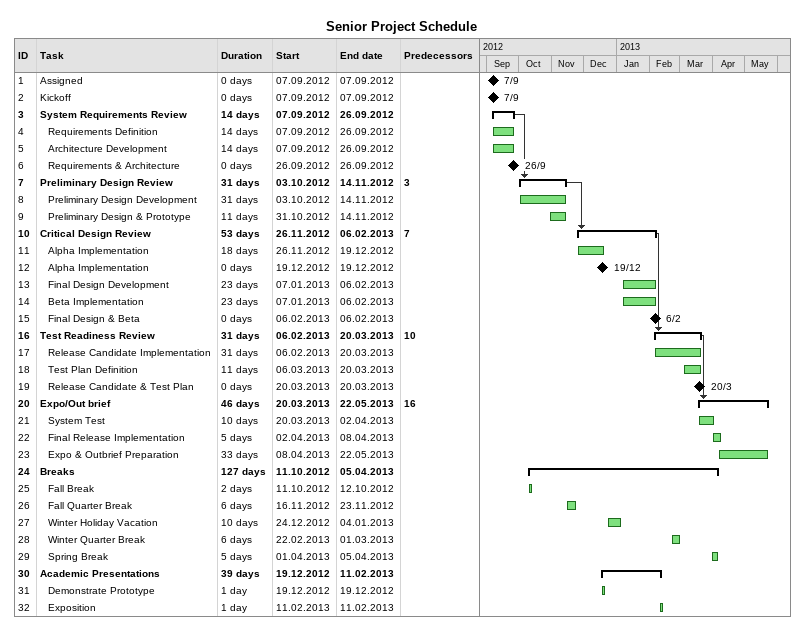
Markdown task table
Senior Project Schedule

| ID | Level | Task | Duration | Start | Finish | Predecessors |
|---|---|---|---|---|---|---|
| 1 | 1 | Assigned | 0d | 2012-09-07 | 2012-09-07 |  |
| 2 | 1 | Kickoff | 0d | 2012-09-07 | 2012-09-07 |  |
| 3 | 1 | **System Requirements Review** | 14d | 2012-09-07 | 2012-09-26 |  |
| 4 | 2 | Requirements Definition | 14d | 2012-09-07 | 2012-09-26 |  |
| 5 | 2 | Architecture Development | 14d | 2012-09-07 | 2012-09-26 |  |
| 6 | 2 | Requirements & Architecture | 0d | 2012-09-26 | 2012-09-26 |  |
| 7 | 1 | **Preliminary Design Review** | 31d | 2012-10-03 | 2012-11-14 | 3 |
| 8 | 2 | Preliminary Design Development | 31d | 2012-10-03 | 2012-11-14 |  |
| 9 | 2 | Preliminary Design & Prototype | 11d | 2012-10-31 | 2012-11-14 |  |
| 10 | 1 | **Critical Design Review** | 53d | 2012-11-26 | 2013-02-06 | 7 |
| 11 | 2 | Alpha Implementation | 18d | 2012-11-26 | 2012-12-19 |  |
| 12 | 2 | Alpha Implementation | 0d | 2012-12-19 | 2012-12-19 |  |
| 13 | 2 | Final Design Development | 23d | 2013-01-07 | 2013-02-06 |  |
| 14 | 2 | Beta Implementation | 23d | 2013-01-07 | 2013-02-06 |  |
| 15 | 2 | Final Design & Beta | 0d | 2013-02-06 | 2013-02-06 |  |
| 16 | 1 | **Test Readiness Review** | 31d | 2013-02-06 | 2013-03-20 | 10 |
| 17 | 2 | Release Candidate Implementation | 31d | 2013-02-06 | 2013-03-20 |  |
| 18 | 2 | Test Plan Definition | 11d | 2013-03-06 | 2013-03-20 |  |
| 19 | 2 | Release Candidate & Test Plan | 0d | 2013-03-20 | 2013-03-20 |  |
| 20 | 1 | **Expo/Out brief** | 46d | 2013-03-20 | 2013-05-22 | 16 |
| 21 | 2 | System Test | 10d | 2013-03-20 | 2013-04-02 |  |
| 22 | 2 | Final Release Implementation | 5d | 2013-04-02 | 2013-04-08 |  |
| 23 | 2 | Expo & Outbrief Preparation | 33d | 2013-04-08 | 2013-05-22 |  |
| 24 | 1 | **Breaks** | 127d | 2012-10-11 | 2013-04-05 |  |
| 25 | 2 | Fall Break | 2d | 2012-10-11 | 2012-10-12 |  |
| 26 | 2 | Fall Quarter Break | 6d | 2012-11-16 | 2012-11-23 |  |
| 27 | 2 | Winter Holiday Vacation | 10d | 2012-12-24 | 2013-01-04 |  |
| 28 | 2 | Winter Quarter Break | 6d | 2013-02-22 | 2013-03-01 |  |
| 29 | 2 | Spring Break | 5d | 2013-04-01 | 2013-04-05 |  |
| 30 | 1 | **Academic Presentations** | 39d | 2012-12-19 | 2013-02-11 |  |
| 31 | 2 | Demonstrate Prototype | 1d | 2012-12-19 | 2012-12-19 |  |
| 32 | 2 | Exposition | 1d | 2013-02-11 | 2013-02-11 |  |
